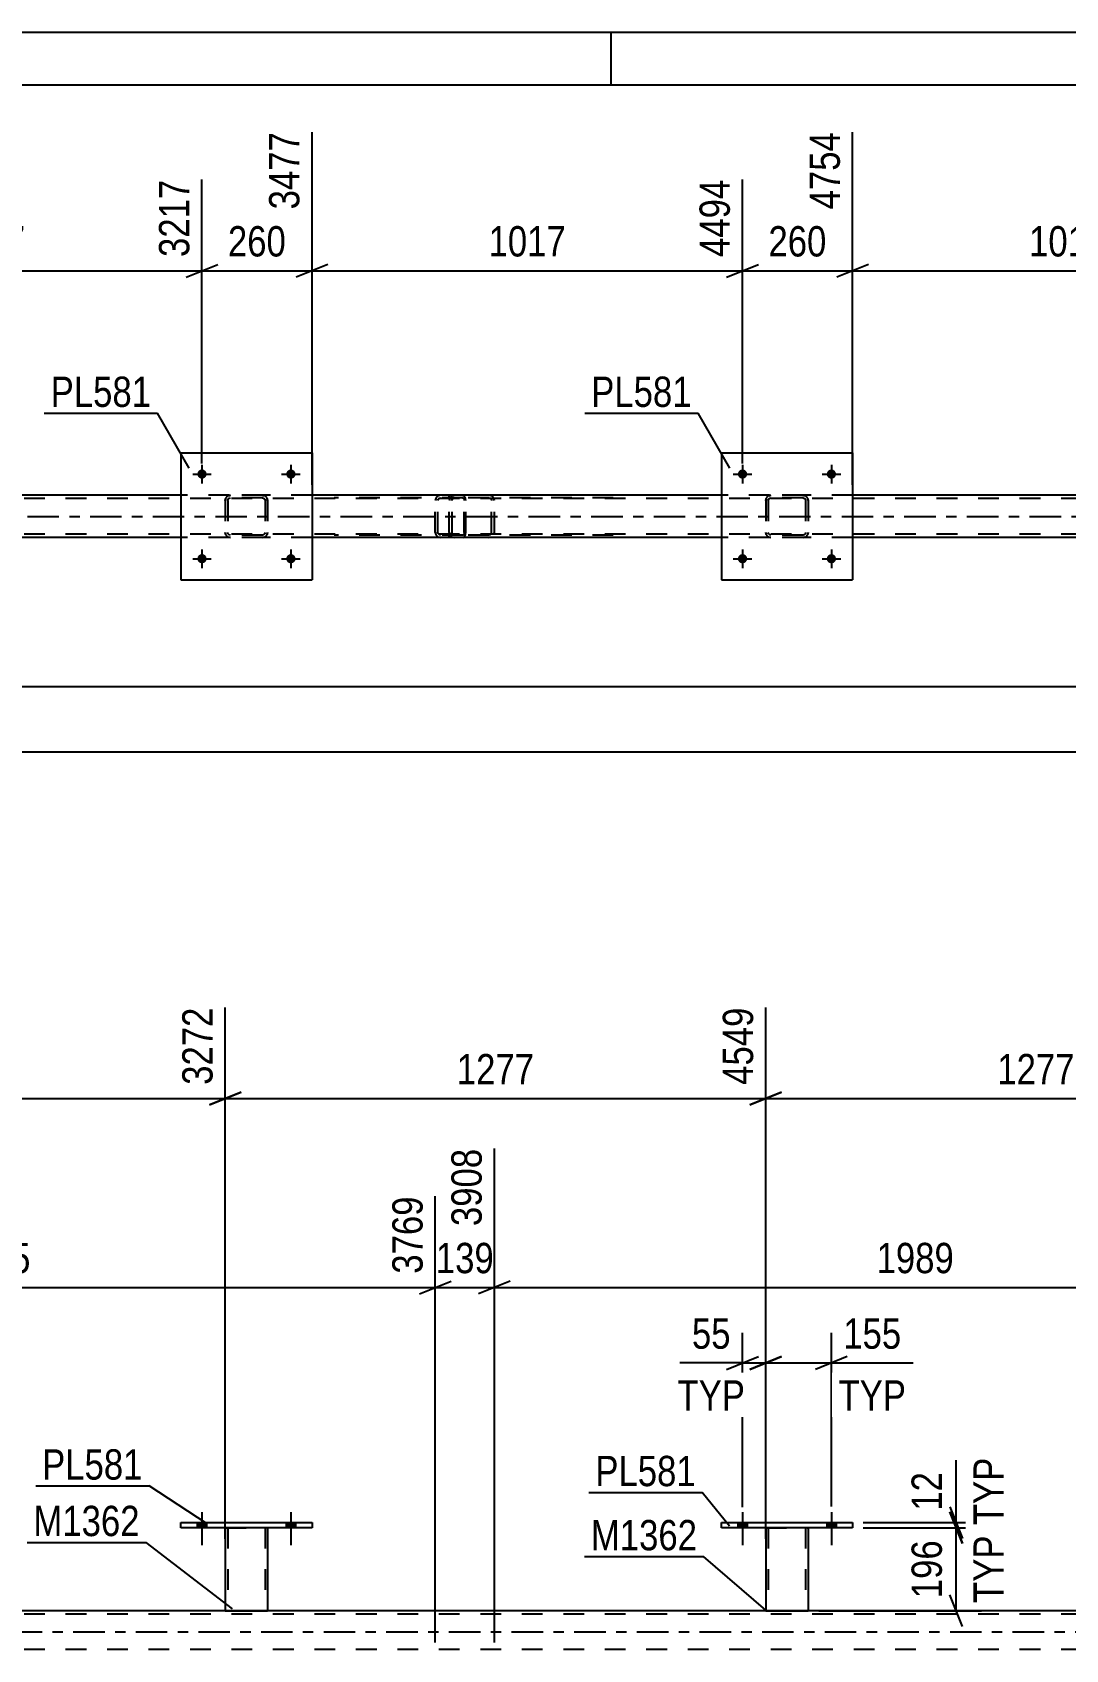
# Model space of a CAD drawing. Header units: millimetres. Extents: x 0 to 841, y 0 to 594.
# Drawn here: x 156.3 to 253.9, y 441.1 to 594 of the extents above; entities that cross this region are included whole.
import ezdxf

# ---------------------------------------------------------------- set-up
doc = ezdxf.new("R2010")
doc.units = ezdxf.units.MM
doc.linetypes.add('DXK_LINE_DOT2', pattern=[3.9198, 1.9599, -1.9599])
doc.linetypes.add('DXK_LINE_DOT3', pattern=[5.9187, 2.979, -0.9799, 0.9799, -0.9799])
doc.styles.add('Arial Narrow', font='ARIALN.TTF', dxfattribs={"height": 0.2})

# ---------------------------------------------------------------- blocks, each defined once
blk = doc.blocks.new('Unknown-283124494-1135')
at = {"color": 5, "linetype": 'Continuous'}
for p, q in [((841, 594), (0, 594)), ((211, 589), (211, 594)), ((836, 589), (5, 589))]:
    blk.add_line(p, q, dxfattribs=at)
blk = doc.blocks.new('Bolt-283124494-1397 - 1374')
at = {"linetype": 'Continuous'}
for points in [[(223.84, 552.25, -1), (222.96, 552.25, -1)], [(232.24, 552.25, -1), (231.36, 552.25, -1)]]:
    blk.add_hatch(color=1, dxfattribs=at).paths.add_polyline_path(points)
at = {"color": 1, "linetype": 'Continuous'}
for p, q in [((222.52, 552.25), (224.28, 552.25)), ((223.4, 553.13), (223.4, 551.37)), ((230.92, 552.25), (232.68, 552.25)), ((231.8, 553.13), (231.8, 551.37))]:
    blk.add_line(p, q, dxfattribs=at)
blk = doc.blocks.new('Bolt-283124494-1398 - 1374')
at = {"linetype": 'Continuous'}
for points in [[(223.84, 544.25, -1), (222.96, 544.25, -1)], [(232.24, 544.25, -1), (231.36, 544.25, -1)]]:
    blk.add_hatch(color=1, dxfattribs=at).paths.add_polyline_path(points)
at = {"color": 1, "linetype": 'Continuous'}
for p, q in [((222.52, 544.25), (224.28, 544.25)), ((223.4, 545.13), (223.4, 543.37)), ((230.92, 544.25), (232.68, 544.25)), ((231.8, 545.13), (231.8, 543.37))]:
    blk.add_line(p, q, dxfattribs=at)
blk = doc.blocks.new('Bolt-283124494-1403 - 1374')
at = {"linetype": 'Continuous'}
for points in [[(172.76, 552.25, -1), (171.88, 552.25, -1)], [(181.16, 552.25, -1), (180.28, 552.25, -1)]]:
    blk.add_hatch(color=1, dxfattribs=at).paths.add_polyline_path(points)
at = {"color": 1, "linetype": 'Continuous'}
for p, q in [((171.44, 552.25), (173.2, 552.25)), ((172.32, 553.13), (172.32, 551.37)), ((179.84, 552.25), (181.6, 552.25)), ((180.72, 553.13), (180.72, 551.37))]:
    blk.add_line(p, q, dxfattribs=at)
blk = doc.blocks.new('Bolt-283124494-1404 - 1374')
at = {"linetype": 'Continuous'}
for points in [[(172.76, 544.25, -1), (171.88, 544.25, -1)], [(181.16, 544.25, -1), (180.28, 544.25, -1)]]:
    blk.add_hatch(color=1, dxfattribs=at).paths.add_polyline_path(points)
at = {"color": 1, "linetype": 'Continuous'}
for p, q in [((171.44, 544.25), (173.2, 544.25)), ((172.32, 545.13), (172.32, 543.37)), ((179.84, 544.25), (181.6, 544.25)), ((180.72, 545.13), (180.72, 543.37))]:
    blk.add_line(p, q, dxfattribs=at)
blk = doc.blocks.new('Part-283124494-1559 - 1374')
at = {"color": 7, "linetype": 'DXK_LINE_DOT2'}
for p, q in [((195.71, 549.85), (195.69, 549.77)), ((195.69, 546.73), (195.69, 549.77)), ((195.73, 549.95), (195.71, 549.85)), ((195.95, 549.77), (195.97, 549.86)), ((195.95, 546.73), (195.95, 549.77)), ((195.97, 549.86), (196.02, 549.94)), ((196.2, 550.25), (196.01, 550.21)), ((196.02, 549.94), (196.1, 549.99)), ((196.1, 549.99), (196.2, 550.01)), ((211.19, 550.25), (196.2, 550.25)), ((211.19, 550.01), (196.2, 550.01)), ((199.63, 550.21), (199.44, 550.25)), ((199.44, 550.01), (199.53, 549.99)), ((199.53, 549.99), (199.62, 549.94)), ((199.62, 549.94), (199.67, 549.86)), ((199.67, 549.86), (199.69, 549.77)), ((199.69, 546.73), (199.69, 549.77)), ((199.93, 549.85), (199.91, 549.95)), ((199.95, 549.77), (199.93, 549.85)), ((199.95, 546.73), (199.95, 549.77)), ((195.69, 546.73), (195.71, 546.64)), ((195.71, 546.64), (195.73, 546.54)), ((195.96, 546.66), (195.95, 546.73)), ((195.97, 546.64), (195.96, 546.66)), ((196.02, 546.56), (195.97, 546.64)), ((196.01, 546.28), (196.2, 546.25)), ((196.1, 546.51), (196.02, 546.56)), ((196.2, 546.49), (196.1, 546.51)), ((211.19, 546.49), (196.2, 546.49)), ((211.19, 546.25), (196.2, 546.25)), ((199.53, 546.51), (199.44, 546.49)), ((199.44, 546.25), (199.63, 546.28)), ((199.62, 546.56), (199.53, 546.51)), ((199.67, 546.64), (199.62, 546.56)), ((199.67, 546.64), (199.68, 546.66)), ((199.68, 546.66), (199.69, 546.73)), ((199.91, 546.54), (199.93, 546.64)), ((199.93, 546.64), (199.95, 546.73))]:
    blk.add_line(p, q, dxfattribs=at)
for centre, start, end in [((196.18, 549.75), 110.7583, 155.68), ((199.46, 549.75), 24.32, 69.2417), ((196.18, 546.75), 204.32, 249.2417)]:
    blk.add_arc(centre, 0.496, start, end, dxfattribs=at)
blk = doc.blocks.new('Part-283124494-1491 - 1374')
at = {"color": 2, "linetype": 'Continuous'}
for p, q in [((221.4, 554.25), (221.4, 542.25)), ((221.4, 554.25), (233.8, 554.25)), ((233.8, 554.25), (233.8, 542.25)), ((221.4, 542.25), (233.8, 542.25))]:
    blk.add_line(p, q, dxfattribs=at)
blk = doc.blocks.new('Part-283124494-1492 - 1374')
at = {"color": 7, "linetype": 'DXK_LINE_DOT2'}
for p, q in [((225.6, 549.77), (225.63, 549.95)), ((225.63, 549.95), (225.6, 549.77)), ((225.6, 549.77), (225.6, 546.73)), ((225.84, 549.77), (225.86, 549.86)), ((225.84, 549.77), (225.84, 546.73)), ((225.86, 549.86), (225.91, 549.94)), ((225.89, 550.21), (226.08, 550.25)), ((226.08, 550.25), (225.89, 550.21)), ((225.91, 549.94), (225.99, 549.99)), ((225.99, 549.99), (226.08, 550.01)), ((229.12, 550.25), (226.08, 550.25)), ((229.12, 550.01), (226.08, 550.01)), ((229.12, 550.25), (229.3, 550.21)), ((229.3, 550.21), (229.12, 550.25)), ((229.12, 550.01), (229.21, 549.99)), ((229.21, 549.99), (229.29, 549.94)), ((229.29, 549.94), (229.34, 549.86)), ((229.34, 549.86), (229.36, 549.77)), ((229.36, 549.77), (229.36, 546.73)), ((229.56, 549.95), (229.6, 549.77)), ((229.6, 549.77), (229.56, 549.95)), ((229.6, 549.77), (229.6, 546.73)), ((225.63, 546.54), (225.6, 546.73)), ((225.6, 546.73), (225.63, 546.54)), ((225.86, 546.64), (225.84, 546.73)), ((225.91, 546.56), (225.86, 546.64)), ((226.08, 546.25), (225.89, 546.28)), ((225.89, 546.28), (226.08, 546.25)), ((225.99, 546.51), (225.91, 546.56)), ((226.08, 546.49), (225.99, 546.51)), ((229.12, 546.49), (226.08, 546.49)), ((229.12, 546.25), (226.08, 546.25)), ((229.21, 546.51), (229.12, 546.49)), ((229.3, 546.28), (229.12, 546.25)), ((229.12, 546.25), (229.3, 546.28)), ((229.29, 546.56), (229.21, 546.51)), ((229.34, 546.64), (229.29, 546.56)), ((229.36, 546.73), (229.34, 546.64)), ((229.6, 546.73), (229.56, 546.54)), ((229.56, 546.54), (229.6, 546.73))]:
    blk.add_line(p, q, dxfattribs=at)
at = {"color": 7, "linetype": 'DXK_LINE_DOT3'}
blk.add_line((227.6, 548.25), (227.6, 548.25), dxfattribs=at)
at = {"color": 7, "linetype": 'DXK_LINE_DOT2'}
for centre, start, end in [((226.08, 549.77), 112.5, 157.5), ((226.08, 549.77), 112.5, 157.5), ((229.12, 549.77), 22.5, 67.5), ((229.12, 549.77), 22.5, 67.5), ((226.08, 546.73), 202.5, 247.5), ((226.08, 546.73), 202.5, 247.5), ((229.12, 546.73), 292.5, 337.5), ((229.12, 546.73), 292.5, 337.5)]:
    blk.add_arc(centre, 0.48, start, end, dxfattribs=at)
blk = doc.blocks.new('Part-283124494-1509 - 1374')
at = {"color": 2, "linetype": 'Continuous'}
for p, q in [((170.32, 554.25), (170.32, 542.25)), ((170.32, 554.25), (182.72, 554.25)), ((182.72, 554.25), (182.72, 542.25)), ((170.32, 542.25), (182.72, 542.25))]:
    blk.add_line(p, q, dxfattribs=at)
blk = doc.blocks.new('Part-283124494-1510 - 1374')
at = {"color": 7, "linetype": 'DXK_LINE_DOT2'}
for p, q in [((174.52, 549.77), (174.55, 549.95)), ((174.55, 549.95), (174.52, 549.77)), ((174.52, 549.77), (174.52, 546.73)), ((174.76, 549.77), (174.77, 549.86)), ((174.76, 549.77), (174.76, 546.73)), ((174.77, 549.86), (174.83, 549.94)), ((174.81, 550.21), (175, 550.25)), ((175, 550.25), (174.81, 550.21)), ((174.83, 549.94), (174.9, 549.99)), ((174.9, 549.99), (175, 550.01)), ((178.04, 550.25), (175, 550.25)), ((178.04, 550.01), (175, 550.01)), ((178.04, 550.25), (178.22, 550.21)), ((178.22, 550.21), (178.04, 550.25)), ((178.04, 550.01), (178.13, 549.99)), ((178.13, 549.99), (178.21, 549.94)), ((178.21, 549.94), (178.26, 549.86)), ((178.26, 549.86), (178.28, 549.77)), ((178.28, 549.77), (178.28, 546.73)), ((178.48, 549.95), (178.52, 549.77)), ((178.52, 549.77), (178.48, 549.95)), ((178.52, 549.77), (178.52, 546.73)), ((174.55, 546.54), (174.52, 546.73)), ((174.52, 546.73), (174.55, 546.54)), ((174.77, 546.64), (174.76, 546.73)), ((174.83, 546.56), (174.77, 546.64)), ((175, 546.25), (174.81, 546.28)), ((174.81, 546.28), (175, 546.25)), ((174.9, 546.51), (174.83, 546.56)), ((175, 546.49), (174.9, 546.51)), ((178.04, 546.49), (175, 546.49)), ((178.04, 546.25), (175, 546.25)), ((178.13, 546.51), (178.04, 546.49)), ((178.22, 546.28), (178.04, 546.25)), ((178.04, 546.25), (178.22, 546.28)), ((178.21, 546.56), (178.13, 546.51)), ((178.26, 546.64), (178.21, 546.56)), ((178.28, 546.73), (178.26, 546.64)), ((178.52, 546.73), (178.48, 546.54)), ((178.48, 546.54), (178.52, 546.73))]:
    blk.add_line(p, q, dxfattribs=at)
at = {"color": 7, "linetype": 'DXK_LINE_DOT3'}
blk.add_line((176.52, 548.25), (176.52, 548.25), dxfattribs=at)
at = {"color": 7, "linetype": 'DXK_LINE_DOT2'}
for centre, start, end in [((175, 549.77), 112.5, 157.5), ((175, 549.77), 112.5, 157.5), ((178.04, 549.77), 22.5, 67.5), ((178.04, 549.77), 22.5, 67.5), ((175, 546.73), 202.5, 247.5), ((175, 546.73), 202.5, 247.5), ((178.04, 546.73), 292.5, 337.5), ((178.04, 546.73), 292.5, 337.5)]:
    blk.add_arc(centre, 0.48, start, end, dxfattribs=at)
blk = doc.blocks.new('Part-283124494-1511 - 1374')
at = {"color": 7, "linetype": 'DXK_LINE_DOT2'}
for p, q in [((196.97, 550.25), (184.81, 550.25)), ((196.97, 550.01), (184.81, 550.01)), ((194.39, 549.85), (194.37, 549.77)), ((194.37, 546.73), (194.37, 549.77)), ((194.41, 549.95), (194.39, 549.85)), ((194.62, 549.77), (194.64, 549.86)), ((194.62, 546.73), (194.62, 549.77)), ((194.64, 549.86), (194.7, 549.94)), ((194.88, 550.25), (194.68, 550.21)), ((194.7, 549.94), (194.78, 549.99)), ((194.78, 549.99), (194.88, 550.01)), ((195.69, 550.01), (195.69, 550.25)), ((197.07, 550.21), (196.97, 550.25)), ((196.97, 550.01), (197.02, 549.99)), ((197.02, 549.99), (197.06, 549.94)), ((197.06, 549.94), (197.09, 549.86)), ((197.16, 550.11), (197.07, 550.21)), ((197.09, 549.86), (197.1, 549.77)), ((197.1, 546.73), (197.1, 549.77)), ((197.22, 549.95), (197.16, 550.11)), ((197.24, 549.77), (197.22, 549.95)), ((197.24, 546.73), (197.24, 549.77)), ((196.97, 546.49), (184.81, 546.49)), ((196.97, 546.25), (184.81, 546.25)), ((194.37, 546.73), (194.39, 546.64)), ((194.39, 546.64), (194.41, 546.54)), ((194.64, 546.66), (194.62, 546.73)), ((194.64, 546.64), (194.64, 546.66)), ((194.7, 546.56), (194.64, 546.64)), ((194.68, 546.28), (194.88, 546.25)), ((194.78, 546.51), (194.7, 546.56)), ((194.88, 546.49), (194.78, 546.51)), ((195.69, 546.25), (195.69, 546.49)), ((197.02, 546.51), (196.97, 546.49)), ((196.97, 546.25), (197.07, 546.28)), ((197.06, 546.56), (197.02, 546.51)), ((197.09, 546.64), (197.06, 546.56)), ((197.07, 546.28), (197.16, 546.39)), ((197.1, 546.73), (197.09, 546.64)), ((197.16, 546.39), (197.22, 546.54)), ((197.22, 546.54), (197.24, 546.73))]:
    blk.add_line(p, q, dxfattribs=at)
for centre, start, end in [((194.86, 549.75), 111.1941, 156.1506), ((194.86, 546.74), 203.8494, 248.8059)]:
    blk.add_arc(centre, 0.492, start, end, dxfattribs=at)
blk = doc.blocks.new('Part-283124494-1592 - 1374')
at = {"color": 7, "linetype": 'DXK_LINE_DOT2'}
for p, q in [((765.04, 549.93), (102.56, 549.93)), ((182.72, 550.25), (170.32, 550.25)), ((233.8, 550.25), (221.4, 550.25)), ((765.04, 546.57), (102.56, 546.57)), ((182.72, 546.25), (170.32, 546.25)), ((233.8, 546.25), (221.4, 546.25))]:
    blk.add_line(p, q, dxfattribs=at)
at = {"color": 2, "linetype": 'Continuous'}
for p, q in [((170.32, 550.25), (131.64, 550.25)), ((221.4, 550.25), (182.72, 550.25)), ((272.48, 550.25), (233.8, 550.25)), ((170.32, 546.25), (131.64, 546.25)), ((221.4, 546.25), (182.72, 546.25)), ((272.48, 546.25), (233.8, 546.25))]:
    blk.add_line(p, q, dxfattribs=at)
at = {"color": 7, "linetype": 'DXK_LINE_DOT3'}
blk.add_line((102.56, 548.25), (765.04, 548.25), dxfattribs=at)
blk = doc.blocks.new('Bolt-283124494-2370 - 2348')
at = {"linetype": 'Continuous'}
for points in [[(222.96, 452.67), (223.84, 452.67), (223.84, 453.15), (222.96, 453.15)], [(231.36, 452.67), (232.24, 452.67), (232.24, 453.15), (231.36, 453.15)]]:
    blk.add_hatch(color=1, dxfattribs=at).paths.add_polyline_path(points)
at = {"color": 1, "linetype": 'Continuous'}
for p, q in [((223.4, 454.15), (223.4, 451.03)), ((231.8, 454.15), (231.8, 451.03)), ((222.96, 453.15), (222.96, 452.67)), ((223.84, 453.15), (223.84, 452.67)), ((231.36, 453.15), (231.36, 452.67)), ((232.24, 453.15), (232.24, 452.67))]:
    blk.add_line(p, q, dxfattribs=at)
blk = doc.blocks.new('Bolt-283124494-2371 - 2348')
at = {"linetype": 'Continuous'}
for points in [[(222.96, 452.67), (223.84, 452.67), (223.84, 453.15), (222.96, 453.15)], [(231.36, 452.67), (232.24, 452.67), (232.24, 453.15), (231.36, 453.15)]]:
    blk.add_hatch(color=1, dxfattribs=at).paths.add_polyline_path(points)
at = {"color": 1, "linetype": 'Continuous'}
for p, q in [((223.4, 454.15), (223.4, 451.03)), ((231.8, 454.15), (231.8, 451.03)), ((222.96, 453.15), (222.96, 452.67)), ((223.84, 453.15), (223.84, 452.67)), ((231.36, 453.15), (231.36, 452.67)), ((232.24, 453.15), (232.24, 452.67))]:
    blk.add_line(p, q, dxfattribs=at)
blk = doc.blocks.new('Bolt-283124494-2376 - 2348')
at = {"linetype": 'Continuous'}
for points in [[(171.88, 452.67), (172.76, 452.67), (172.76, 453.15), (171.88, 453.15)], [(180.28, 452.67), (181.16, 452.67), (181.16, 453.15), (180.28, 453.15)]]:
    blk.add_hatch(color=1, dxfattribs=at).paths.add_polyline_path(points)
at = {"color": 1, "linetype": 'Continuous'}
for p, q in [((172.32, 454.15), (172.32, 451.03)), ((180.72, 454.15), (180.72, 451.03)), ((171.88, 453.15), (171.88, 452.67)), ((172.76, 453.15), (172.76, 452.67)), ((180.28, 453.15), (180.28, 452.67)), ((181.16, 453.15), (181.16, 452.67))]:
    blk.add_line(p, q, dxfattribs=at)
blk = doc.blocks.new('Bolt-283124494-2377 - 2348')
at = {"linetype": 'Continuous'}
for points in [[(171.88, 452.67), (172.76, 452.67), (172.76, 453.15), (171.88, 453.15)], [(180.28, 452.67), (181.16, 452.67), (181.16, 453.15), (180.28, 453.15)]]:
    blk.add_hatch(color=1, dxfattribs=at).paths.add_polyline_path(points)
at = {"color": 1, "linetype": 'Continuous'}
for p, q in [((172.32, 454.15), (172.32, 451.03)), ((180.72, 454.15), (180.72, 451.03)), ((171.88, 453.15), (171.88, 452.67)), ((172.76, 453.15), (172.76, 452.67)), ((180.28, 453.15), (180.28, 452.67)), ((181.16, 453.15), (181.16, 452.67))]:
    blk.add_line(p, q, dxfattribs=at)
blk = doc.blocks.new('Part-283124494-2495 - 2348')
at = {"color": 2, "linetype": 'Continuous'}
for p, q in [((221.4, 452.67), (221.4, 453.15)), ((221.4, 453.15), (233.8, 453.15)), ((233.8, 452.67), (221.4, 452.67)), ((233.8, 453.15), (233.8, 452.67))]:
    blk.add_line(p, q, dxfattribs=at)
blk = doc.blocks.new('Part-283124494-2500 - 2348')
at = {"color": 2, "linetype": 'Continuous'}
for p, q in [((225.6, 452.67), (225.6, 444.83)), ((229.6, 452.67), (229.6, 444.83)), ((225.6, 444.83), (229.6, 444.83))]:
    blk.add_line(p, q, dxfattribs=at)
at = {"color": 7, "linetype": 'DXK_LINE_DOT2'}
for p, q in [((225.6, 452.67), (229.6, 452.67)), ((225.6, 452.67), (225.6, 452.67)), ((225.6, 452.67), (225.6, 452.67)), ((225.84, 452.67), (225.84, 444.83)), ((229.36, 452.67), (229.36, 444.83)), ((229.6, 452.67), (229.6, 452.67)), ((229.6, 452.67), (229.6, 452.67)), ((229.3, 444.83), (229.34, 444.83)), ((229.3, 444.83), (229.34, 444.83)), ((229.34, 444.83), (229.36, 444.83)), ((229.34, 444.83), (229.36, 444.83))]:
    blk.add_line(p, q, dxfattribs=at)
blk = doc.blocks.new('Part-283124494-2525 - 2348')
at = {"color": 2, "linetype": 'Continuous'}
for p, q in [((170.32, 452.67), (170.32, 453.15)), ((170.32, 453.15), (182.72, 453.15)), ((182.72, 452.67), (170.32, 452.67)), ((182.72, 453.15), (182.72, 452.67))]:
    blk.add_line(p, q, dxfattribs=at)
blk = doc.blocks.new('Part-283124494-2530 - 2348')
at = {"color": 2, "linetype": 'Continuous'}
for p, q in [((174.52, 452.67), (174.52, 444.83)), ((178.52, 452.67), (178.52, 444.83)), ((174.52, 444.83), (178.52, 444.83))]:
    blk.add_line(p, q, dxfattribs=at)
at = {"color": 7, "linetype": 'DXK_LINE_DOT2'}
for p, q in [((174.52, 452.67), (178.52, 452.67)), ((174.52, 452.67), (174.52, 452.67)), ((174.52, 452.67), (174.52, 452.67)), ((174.76, 452.67), (174.76, 444.83)), ((178.28, 452.67), (178.28, 444.83)), ((178.52, 452.67), (178.52, 452.67)), ((178.52, 452.67), (178.52, 452.67)), ((178.22, 444.83), (178.26, 444.83)), ((178.22, 444.83), (178.26, 444.83)), ((178.26, 444.83), (178.28, 444.83)), ((178.26, 444.83), (178.28, 444.83))]:
    blk.add_line(p, q, dxfattribs=at)
blk = doc.blocks.new('Part-283124494-2568 - 2348')
at = {"color": 2, "linetype": 'Continuous'}
blk.add_line((765.04, 444.83), (100.96, 444.83), dxfattribs=at)
at = {"color": 7, "linetype": 'DXK_LINE_DOT2'}
for p, q in [((765.04, 444.51), (100.96, 444.51)), ((765.04, 441.15), (100.96, 441.15))]:
    blk.add_line(p, q, dxfattribs=at)
at = {"color": 7, "linetype": 'DXK_LINE_DOT3'}
blk.add_line((100.96, 442.83), (765.04, 442.83), dxfattribs=at)
blk = doc.blocks.new('StraightDimension-283124494-2108 - 1374')
at = {"color": 7, "linetype": 'Continuous'}
for p, q in [((233.8, 551.25), (233.8, 584.58)), ((223.4, 553.25), (223.4, 580.08)), ((221.9, 570.87), (224.9, 572.07)), ((235.3, 572.07), (232.3, 570.87)), ((223.4, 571.47), (233.8, 571.47))]:
    blk.add_line(p, q, dxfattribs=at)
at = {"color": 0}
blk.add_wipeout([(231.94, 572.22), (231.94, 576.42), (225.25, 576.42), (225.25, 572.22)], dxfattribs=at)
at = {"color": 3, "style": 'Arial Narrow'}
blk.add_text('260', height=2.863, dxfattribs=at).set_placement((225.85, 572.82))
at = {"color": 0, "linetype": 'Continuous'}
blk.add_wipeout([(233.2, 585.18), (229, 585.18), (229, 576.67), (233.2, 576.67)], dxfattribs=at)
at = {"color": 3, "linetype": 'Continuous', "style": 'Arial Narrow'}
blk.add_text('4754', height=2.863, rotation=90.0002, dxfattribs=at).set_placement((232.6, 577.27))
blk = doc.blocks.new('StraightDimension-283124494-2090 - 1374')
at = {"color": 7, "linetype": 'Continuous'}
for p, q in [((233.8, 551.25), (233.8, 584.58)), ((274.48, 553.25), (274.48, 580.08)), ((235.3, 572.07), (232.3, 570.87)), ((272.98, 570.87), (275.98, 572.07)), ((233.8, 571.47), (274.48, 571.47))]:
    blk.add_line(p, q, dxfattribs=at)
at = {"color": 0, "linetype": 'Continuous'}
blk.add_wipeout([(273.88, 580.68), (269.68, 580.68), (269.68, 572.17), (273.88, 572.17)], dxfattribs=at)
at = {"color": 0}
blk.add_wipeout([(258.39, 572.22), (258.39, 576.42), (249.88, 576.42), (249.88, 572.22)], dxfattribs=at)
at = {"color": 3, "linetype": 'Continuous', "style": 'Arial Narrow'}
blk.add_text('5771', height=2.863, rotation=90.0002, dxfattribs=at).set_placement((273.28, 572.77))
at = {"color": 3, "style": 'Arial Narrow'}
blk.add_text('1017', height=2.863, dxfattribs=at).set_placement((250.48, 572.82))
blk = doc.blocks.new('StraightDimension-283124494-1673 - 1374')
at = {"color": 7, "linetype": 'Continuous'}
blk.add_line((65.44, 532.17), (765.04, 532.17), dxfattribs=at)
blk = doc.blocks.new('StraightDimension-283124494-1710 - 1374')
at = {"color": 7, "linetype": 'Continuous'}
blk.add_line((64.8, 526), (765.68, 526), dxfattribs=at)
blk = doc.blocks.new('StraightDimension-283124494-2126 - 1374')
at = {"color": 7, "linetype": 'Continuous'}
for p, q in [((182.72, 551.25), (182.72, 584.58)), ((223.4, 553.25), (223.4, 580.08)), ((184.22, 572.07), (181.22, 570.87)), ((221.9, 570.87), (224.9, 572.07)), ((182.72, 571.47), (223.4, 571.47))]:
    blk.add_line(p, q, dxfattribs=at)
at = {"color": 0, "linetype": 'Continuous'}
blk.add_wipeout([(222.8, 580.68), (218.6, 580.68), (218.6, 572.17), (222.8, 572.17)], dxfattribs=at)
at = {"color": 0}
blk.add_wipeout([(207.31, 572.22), (207.31, 576.42), (198.8, 576.42), (198.8, 572.22)], dxfattribs=at)
at = {"color": 3, "linetype": 'Continuous', "style": 'Arial Narrow'}
blk.add_text('4494', height=2.863, rotation=90.0002, dxfattribs=at).set_placement((222.2, 572.77))
at = {"color": 3, "style": 'Arial Narrow'}
blk.add_text('1017', height=2.863, dxfattribs=at).set_placement((199.4, 572.82))
blk = doc.blocks.new('StraightDimension-283124494-2144 - 1374')
at = {"color": 7, "linetype": 'Continuous'}
for p, q in [((182.72, 551.25), (182.72, 584.58)), ((172.32, 553.25), (172.32, 580.08)), ((170.82, 570.87), (173.82, 572.07)), ((184.22, 572.07), (181.22, 570.87)), ((172.32, 571.47), (182.72, 571.47))]:
    blk.add_line(p, q, dxfattribs=at)
at = {"color": 0}
blk.add_wipeout([(180.86, 572.22), (180.86, 576.42), (174.17, 576.42), (174.17, 572.22)], dxfattribs=at)
at = {"color": 3, "style": 'Arial Narrow'}
blk.add_text('260', height=2.863, dxfattribs=at).set_placement((174.77, 572.82))
at = {"color": 0, "linetype": 'Continuous'}
blk.add_wipeout([(182.12, 585.18), (177.92, 585.18), (177.92, 576.67), (182.12, 576.67)], dxfattribs=at)
at = {"color": 3, "linetype": 'Continuous', "style": 'Arial Narrow'}
blk.add_text('3477', height=2.863, rotation=90.0002, dxfattribs=at).set_placement((181.52, 577.27))
blk = doc.blocks.new('StraightDimension-283124494-2162 - 1374')
at = {"color": 7, "linetype": 'Continuous'}
for p, q in [((131.64, 551.25), (131.64, 584.58)), ((172.32, 553.25), (172.32, 580.08)), ((133.14, 572.07), (130.14, 570.87)), ((170.82, 570.87), (173.82, 572.07)), ((131.64, 571.47), (172.32, 571.47))]:
    blk.add_line(p, q, dxfattribs=at)
at = {"color": 0, "linetype": 'Continuous'}
blk.add_wipeout([(171.72, 580.68), (167.52, 580.68), (167.52, 572.17), (171.72, 572.17)], dxfattribs=at)
at = {"color": 0}
blk.add_wipeout([(156.23, 572.22), (156.23, 576.42), (147.72, 576.42), (147.72, 572.22)], dxfattribs=at)
at = {"color": 3, "linetype": 'Continuous', "style": 'Arial Narrow'}
blk.add_text('3217', height=2.863, rotation=90.0002, dxfattribs=at).set_placement((171.12, 572.77))
at = {"color": 3, "style": 'Arial Narrow'}
blk.add_text('1017', height=2.863, dxfattribs=at).set_placement((148.32, 572.82))
blk = doc.blocks.new('StraightDimension-283124494-15311 - 2348')
at = {"color": 7, "linetype": 'Continuous'}
for p, q in [((199.95, 441.83), (199.95, 488.5)), ((194.37, 441.83), (194.37, 484)), ((192.87, 474.78), (195.87, 475.98)), ((194.37, 475.38), (199.95, 475.38)), ((201.45, 475.98), (198.45, 474.78))]:
    blk.add_line(p, q, dxfattribs=at)
at = {"color": 0}
blk.add_wipeout([(200.5, 476.13), (200.5, 480.33), (193.82, 480.33), (193.82, 476.13)], dxfattribs=at)
at = {"color": 3, "style": 'Arial Narrow'}
blk.add_text('139', height=2.863, dxfattribs=at).set_placement((194.42, 476.73))
at = {"color": 0, "linetype": 'Continuous'}
blk.add_wipeout([(199.35, 489.1), (195.15, 489.1), (195.15, 480.58), (199.35, 480.58)], dxfattribs=at)
at = {"color": 3, "linetype": 'Continuous', "style": 'Arial Narrow'}
blk.add_text('3908', height=2.863, rotation=90.0002, dxfattribs=at).set_placement((198.75, 481.18))
blk = doc.blocks.new('StraightDimension-283124494-3043 - 2348')
at = {"color": 7, "linetype": 'Continuous'}
for p, q in [((223.4, 454.63), (223.4, 471.09)), ((225.6, 453.67), (225.6, 471.09)), ((221.9, 467.64), (224.9, 468.84)), ((223.4, 468.24), (225.6, 468.24)), ((227.1, 468.84), (224.1, 467.64))]:
    blk.add_line(p, q, dxfattribs=at)
at = {"color": 0}
blk.add_wipeout([(222.87, 468.99), (222.87, 473.19), (218.02, 473.19), (218.02, 468.99)], dxfattribs=at)
at = {"color": 0, "linetype": 'Continuous'}
blk.add_wipeout([(224.24, 463.14), (224.24, 467.34), (216.65, 467.34), (216.65, 463.14)], dxfattribs=at)
at = {"color": 7, "linetype": 'Continuous'}
blk.add_line((223.4, 468.24), (217.49, 468.24), dxfattribs=at)
blk.add_line((223.4, 468.24), (217.49, 468.24), dxfattribs=at)
at = {"color": 3, "style": 'Arial Narrow'}
blk.add_text('55', height=2.863, dxfattribs=at).set_placement((218.62, 469.59))
at = {"color": 3, "linetype": 'Continuous', "style": 'Arial Narrow'}
blk.add_text('TYP', height=2.863, dxfattribs=at).set_placement((217.25, 463.74))
blk = doc.blocks.new('StraightDimension-283124494-3050 - 2348')
at = {"color": 7, "linetype": 'Continuous'}
for p, q in [((225.6, 453.67), (225.6, 471.09)), ((231.8, 454.67), (231.8, 471.09)), ((224.1, 467.64), (227.1, 468.84)), ((225.6, 468.24), (231.8, 468.24)), ((233.3, 468.84), (230.3, 467.64))]:
    blk.add_line(p, q, dxfattribs=at)
at = {"color": 0}
blk.add_wipeout([(239.01, 468.99), (239.01, 473.19), (232.32, 473.19), (232.32, 468.99)], dxfattribs=at)
at = {"color": 0, "linetype": 'Continuous'}
blk.add_wipeout([(239.46, 463.14), (239.46, 467.34), (231.87, 467.34), (231.87, 463.14)], dxfattribs=at)
at = {"color": 7, "linetype": 'Continuous'}
blk.add_line((231.8, 468.24), (239.53, 468.24), dxfattribs=at)
blk.add_line((231.8, 468.24), (239.53, 468.24), dxfattribs=at)
at = {"color": 3, "style": 'Arial Narrow'}
blk.add_text('155', height=2.863, dxfattribs=at).set_placement((232.92, 469.59))
at = {"color": 3, "linetype": 'Continuous', "style": 'Arial Narrow'}
blk.add_text('TYP', height=2.863, dxfattribs=at).set_placement((232.47, 463.74))
blk = doc.blocks.new('StraightDimension-283124494-3058 - 2348')
at = {"color": 7, "linetype": 'Continuous'}
for p, q in [((242.99, 454.17), (244.19, 451.17)), ((234.8, 452.67), (245.99, 452.67)), ((243.59, 444.83), (243.59, 452.67)), ((244.19, 443.33), (242.99, 446.33)), ((230.6, 444.83), (245.99, 444.83))]:
    blk.add_line(p, q, dxfattribs=at)
at = {"color": 0, "linetype": 'Continuous'}
blk.add_wipeout([(248.69, 452.54), (244.49, 452.54), (244.49, 444.96), (248.69, 444.96)], dxfattribs=at)
at = {"color": 0}
blk.add_wipeout([(242.84, 452.09), (238.64, 452.09), (238.64, 445.41), (242.84, 445.41)], dxfattribs=at)
at = {"color": 3, "style": 'Arial Narrow'}
blk.add_text('196', height=2.863, rotation=90.0002, dxfattribs=at).set_placement((242.24, 446.01))
at = {"color": 3, "linetype": 'Continuous', "style": 'Arial Narrow'}
blk.add_text('TYP', height=2.863, rotation=90.0002, dxfattribs=at).set_placement((248.09, 445.56))
blk = doc.blocks.new('StraightDimension-283124494-3068 - 2348')
at = {"color": 7, "linetype": 'Continuous'}
for p, q in [((242.99, 454.65), (244.19, 451.65)), ((244.19, 451.17), (242.99, 454.17)), ((234.8, 453.15), (245.99, 453.15)), ((234.8, 452.67), (245.99, 452.67)), ((243.59, 452.67), (243.59, 453.15))]:
    blk.add_line(p, q, dxfattribs=at)
at = {"color": 0, "linetype": 'Continuous'}
blk.add_wipeout([(248.69, 459.9), (244.49, 459.9), (244.49, 452.31), (248.69, 452.31)], dxfattribs=at)
at = {"color": 0}
blk.add_wipeout([(242.84, 458.53), (238.64, 458.53), (238.64, 453.68), (242.84, 453.68)], dxfattribs=at)
at = {"color": 7, "linetype": 'Continuous'}
blk.add_line((243.59, 453.15), (243.59, 459.06), dxfattribs=at)
blk.add_line((243.59, 453.15), (243.59, 459.06), dxfattribs=at)
at = {"color": 3, "linetype": 'Continuous', "style": 'Arial Narrow'}
blk.add_text('TYP', height=2.863, rotation=90.0002, dxfattribs=at).set_placement((248.09, 452.91))
at = {"color": 3, "style": 'Arial Narrow'}
blk.add_text('12', height=2.863, rotation=90.0002, dxfattribs=at).set_placement((242.24, 454.28))
blk = doc.blocks.new('StraightDimension-283124494-3097 - 2348')
at = {"color": 7, "linetype": 'Continuous'}
for p, q in [((123.44, 451.63), (123.44, 501.85)), ((174.52, 451.63), (174.52, 501.85)), ((124.94, 493.83), (121.94, 492.63)), ((173.02, 492.63), (176.02, 493.83)), ((123.44, 493.23), (174.52, 493.23))]:
    blk.add_line(p, q, dxfattribs=at)
at = {"color": 0, "linetype": 'Continuous'}
blk.add_wipeout([(173.92, 502.45), (169.72, 502.45), (169.72, 493.93), (173.92, 493.93)], dxfattribs=at)
at = {"color": 0}
blk.add_wipeout([(153.23, 493.98), (153.23, 498.18), (144.72, 498.18), (144.72, 493.98)], dxfattribs=at)
at = {"color": 3, "linetype": 'Continuous', "style": 'Arial Narrow'}
blk.add_text('3272', height=2.863, rotation=90.0002, dxfattribs=at).set_placement((173.32, 494.53))
at = {"color": 3, "style": 'Arial Narrow'}
blk.add_text('1277', height=2.863, dxfattribs=at).set_placement((145.32, 494.58))
blk = doc.blocks.new('StraightDimension-283124494-3107 - 2348')
at = {"color": 7, "linetype": 'Continuous'}
for p, q in [((174.52, 451.63), (174.52, 501.85)), ((225.6, 451.63), (225.6, 501.85)), ((176.02, 493.83), (173.02, 492.63)), ((224.1, 492.63), (227.1, 493.83)), ((174.52, 493.23), (225.6, 493.23))]:
    blk.add_line(p, q, dxfattribs=at)
at = {"color": 0, "linetype": 'Continuous'}
blk.add_wipeout([(225, 502.45), (220.8, 502.45), (220.8, 493.93), (225, 493.93)], dxfattribs=at)
at = {"color": 0}
blk.add_wipeout([(204.31, 493.98), (204.31, 498.18), (195.8, 498.18), (195.8, 493.98)], dxfattribs=at)
at = {"color": 3, "linetype": 'Continuous', "style": 'Arial Narrow'}
blk.add_text('4549', height=2.863, rotation=90.0002, dxfattribs=at).set_placement((224.4, 494.53))
at = {"color": 3, "style": 'Arial Narrow'}
blk.add_text('1277', height=2.863, dxfattribs=at).set_placement((196.4, 494.58))
blk = doc.blocks.new('StraightDimension-283124494-3117 - 2348')
at = {"color": 7, "linetype": 'Continuous'}
for p, q in [((225.6, 451.63), (225.6, 501.85)), ((276.68, 451.63), (276.68, 501.85)), ((227.1, 493.83), (224.1, 492.63)), ((275.18, 492.63), (278.18, 493.83)), ((225.6, 493.23), (276.68, 493.23))]:
    blk.add_line(p, q, dxfattribs=at)
at = {"color": 0, "linetype": 'Continuous'}
blk.add_wipeout([(276.08, 502.45), (271.88, 502.45), (271.88, 493.93), (276.08, 493.93)], dxfattribs=at)
at = {"color": 0}
blk.add_wipeout([(255.39, 493.98), (255.39, 498.18), (246.88, 498.18), (246.88, 493.98)], dxfattribs=at)
at = {"color": 3, "linetype": 'Continuous', "style": 'Arial Narrow'}
blk.add_text('5826', height=2.863, rotation=90.0002, dxfattribs=at).set_placement((275.48, 494.53))
at = {"color": 3, "style": 'Arial Narrow'}
blk.add_text('1277', height=2.863, dxfattribs=at).set_placement((247.48, 494.58))
blk = doc.blocks.new('StraightDimension-283124494-15310 - 2348')
at = {"color": 7, "linetype": 'Continuous'}
for p, q in [((199.95, 441.83), (199.95, 488.5)), ((279.51, 441.83), (279.51, 484)), ((201.45, 475.98), (198.45, 474.78)), ((199.95, 475.38), (279.51, 475.38)), ((278.01, 474.78), (281.01, 475.98))]:
    blk.add_line(p, q, dxfattribs=at)
at = {"color": 0, "linetype": 'Continuous'}
blk.add_wipeout([(278.91, 484.6), (274.71, 484.6), (274.71, 476.08), (278.91, 476.08)], dxfattribs=at)
at = {"color": 0}
blk.add_wipeout([(243.98, 476.13), (243.98, 480.33), (235.47, 480.33), (235.47, 476.13)], dxfattribs=at)
at = {"color": 3, "linetype": 'Continuous', "style": 'Arial Narrow'}
blk.add_text('5897', height=2.863, rotation=90.0002, dxfattribs=at).set_placement((278.31, 476.68))
at = {"color": 3, "style": 'Arial Narrow'}
blk.add_text('1989', height=2.863, dxfattribs=at).set_placement((236.07, 476.73))
blk = doc.blocks.new('StraightDimension-283124494-15312 - 2348')
at = {"color": 7, "linetype": 'Continuous'}
for p, q in [((110.56, 441.83), (110.56, 484)), ((194.37, 441.83), (194.37, 484)), ((112.06, 475.98), (109.06, 474.78)), ((110.56, 475.38), (194.37, 475.38)), ((192.87, 474.78), (195.87, 475.98))]:
    blk.add_line(p, q, dxfattribs=at)
at = {"color": 0, "linetype": 'Continuous'}
blk.add_wipeout([(193.77, 484.6), (189.57, 484.6), (189.57, 476.08), (193.77, 476.08)], dxfattribs=at)
at = {"color": 0}
blk.add_wipeout([(156.72, 476.13), (156.72, 480.33), (148.21, 480.33), (148.21, 476.13)], dxfattribs=at)
at = {"color": 3, "linetype": 'Continuous', "style": 'Arial Narrow'}
blk.add_text('3769', height=2.863, rotation=90.0002, dxfattribs=at).set_placement((193.17, 476.68))
at = {"color": 3, "style": 'Arial Narrow'}
blk.add_text('2095', height=2.863, dxfattribs=at).set_placement((148.81, 476.73))
blk = doc.blocks.new('Mark-283124494-1487 - 1374')
at = {"color": 0}
blk.add_wipeout([(218.6, 558.6), (218.6, 561.6), (209.1, 561.6), (209.1, 558.6)], dxfattribs=at)
blk.add_wipeout([(218.6, 558.6), (218.6, 561.6), (209.1, 561.6), (209.1, 558.6)], dxfattribs=at)
at = {"color": 30, "linetype": 'Continuous'}
for p in [(208.5, 558), (222.2, 552.8)]:
    blk.add_line(p, (219.2, 558), dxfattribs=at)
at = {"color": 3, "style": 'Arial Narrow'}
blk.add_text('PL581', height=2.863, dxfattribs=at).set_placement((209.1, 558.6))
blk = doc.blocks.new('Mark-283124494-1505 - 1374')
at = {"color": 0}
blk.add_wipeout([(167.52, 558.6), (167.52, 561.6), (158.02, 561.6), (158.02, 558.6)], dxfattribs=at)
blk.add_wipeout([(167.52, 558.6), (167.52, 561.6), (158.02, 561.6), (158.02, 558.6)], dxfattribs=at)
at = {"color": 30, "linetype": 'Continuous'}
for p in [(157.42, 558), (171.12, 552.8)]:
    blk.add_line(p, (168.12, 558), dxfattribs=at)
at = {"color": 3, "style": 'Arial Narrow'}
blk.add_text('PL581', height=2.863, dxfattribs=at).set_placement((158.02, 558.6))
blk = doc.blocks.new('Mark-283124494-2491 - 2348')
at = {"color": 0}
blk.add_wipeout([(218.99, 456.6), (218.99, 459.6), (209.49, 459.6), (209.49, 456.6)], dxfattribs=at)
blk.add_wipeout([(218.99, 456.6), (218.99, 459.6), (209.49, 459.6), (209.49, 456.6)], dxfattribs=at)
at = {"color": 30, "linetype": 'Continuous'}
for p in [(208.89, 456), (222.17, 452.82)]:
    blk.add_line(p, (219.59, 456), dxfattribs=at)
at = {"color": 3, "style": 'Arial Narrow'}
blk.add_text('PL581', height=2.863, dxfattribs=at).set_placement((209.49, 456.6))
blk = doc.blocks.new('Mark-283124494-2496 - 2348')
at = {"color": 0}
blk.add_wipeout([(219.12, 450.54), (219.12, 453.54), (209.07, 453.54), (209.07, 450.54)], dxfattribs=at)
blk.add_wipeout([(219.12, 450.54), (219.12, 453.54), (209.07, 453.54), (209.07, 450.54)], dxfattribs=at)
at = {"color": 30, "linetype": 'Continuous'}
for p in [(208.47, 449.94), (225.6, 444.89)]:
    blk.add_line(p, (219.72, 449.94), dxfattribs=at)
at = {"color": 3, "style": 'Arial Narrow'}
blk.add_text('M1362', height=2.863, dxfattribs=at).set_placement((209.07, 450.54))
blk = doc.blocks.new('Mark-283124494-2521 - 2348')
at = {"color": 0}
blk.add_wipeout([(166.72, 457.22), (166.72, 460.22), (157.21, 460.22), (157.21, 457.22)], dxfattribs=at)
blk.add_wipeout([(166.72, 457.22), (166.72, 460.22), (157.21, 460.22), (157.21, 457.22)], dxfattribs=at)
at = {"color": 30, "linetype": 'Continuous'}
for p in [(156.61, 456.62), (172.81, 453.04)]:
    blk.add_line(p, (167.32, 456.62), dxfattribs=at)
at = {"color": 3, "style": 'Arial Narrow'}
blk.add_text('PL581', height=2.863, dxfattribs=at).set_placement((157.21, 457.22))
blk = doc.blocks.new('Mark-283124494-2526 - 2348')
at = {"color": 0}
blk.add_wipeout([(166.45, 451.88), (166.45, 454.88), (156.39, 454.88), (156.39, 451.88)], dxfattribs=at)
blk.add_wipeout([(166.45, 451.88), (166.45, 454.88), (156.39, 454.88), (156.39, 451.88)], dxfattribs=at)
at = {"color": 30, "linetype": 'Continuous'}
for p in [(155.79, 451.28), (175.19, 444.99)]:
    blk.add_line(p, (167.05, 451.28), dxfattribs=at)
at = {"color": 3, "style": 'Arial Narrow'}
blk.add_text('M1362', height=2.863, dxfattribs=at).set_placement((156.39, 451.88))

msp = doc.modelspace()

# ---------------------------------------------------------------- block references
for name in ['Unknown-283124494-1135', 'Part-283124494-1509 - 1374', 'Part-283124494-1491 - 1374', 'Part-283124494-1592 - 1374', 'Bolt-283124494-1403 - 1374', 'Bolt-283124494-1397 - 1374', 'Part-283124494-1510 - 1374', 'Part-283124494-1511 - 1374', 'Part-283124494-1559 - 1374', 'Part-283124494-1492 - 1374', 'Bolt-283124494-1404 - 1374', 'Bolt-283124494-1398 - 1374', 'Bolt-283124494-2376 - 2348', 'Bolt-283124494-2377 - 2348', 'Bolt-283124494-2370 - 2348', 'Bolt-283124494-2371 - 2348', 'Part-283124494-2525 - 2348', 'Part-283124494-2530 - 2348', 'Part-283124494-2495 - 2348', 'Part-283124494-2500 - 2348', 'Part-283124494-2568 - 2348']:
    msp.add_blockref(name, (0, 0))

# ---------------------------------------------------------------- next in the draw order: block references
for name in ['StraightDimension-283124494-2108 - 1374', 'StraightDimension-283124494-1673 - 1374', 'StraightDimension-283124494-3097 - 2348', 'StraightDimension-283124494-15311 - 2348', 'StraightDimension-283124494-3043 - 2348']:
    msp.add_blockref(name, (0, 0))

# ---------------------------------------------------------------- next in the draw order: block references
for name in ['StraightDimension-283124494-2126 - 1374', 'StraightDimension-283124494-2090 - 1374', 'StraightDimension-283124494-1710 - 1374', 'StraightDimension-283124494-3050 - 2348']:
    msp.add_blockref(name, (0, 0))

# ---------------------------------------------------------------- next in the draw order: block references
for name in ['StraightDimension-283124494-2144 - 1374', 'Mark-283124494-1487 - 1374', 'StraightDimension-283124494-3107 - 2348', 'StraightDimension-283124494-3058 - 2348']:
    msp.add_blockref(name, (0, 0))

# ---------------------------------------------------------------- next in the draw order: block references
for name in ['StraightDimension-283124494-2162 - 1374', 'StraightDimension-283124494-15312 - 2348', 'StraightDimension-283124494-3068 - 2348']:
    msp.add_blockref(name, (0, 0))

# ---------------------------------------------------------------- next in the draw order: block references
for name in ['Mark-283124494-1505 - 1374', 'StraightDimension-283124494-3117 - 2348', 'Mark-283124494-2521 - 2348']:
    msp.add_blockref(name, (0, 0))

# ---------------------------------------------------------------- next in the draw order: block references
for name in ['StraightDimension-283124494-15310 - 2348', 'Mark-283124494-2526 - 2348']:
    msp.add_blockref(name, (0, 0))

# ---------------------------------------------------------------- next in the draw order: block references
msp.add_blockref('Mark-283124494-2491 - 2348', (0, 0))

# ---------------------------------------------------------------- next in the draw order: block references
msp.add_blockref('Mark-283124494-2496 - 2348', (0, 0))

doc.saveas('drawing.dxf')
